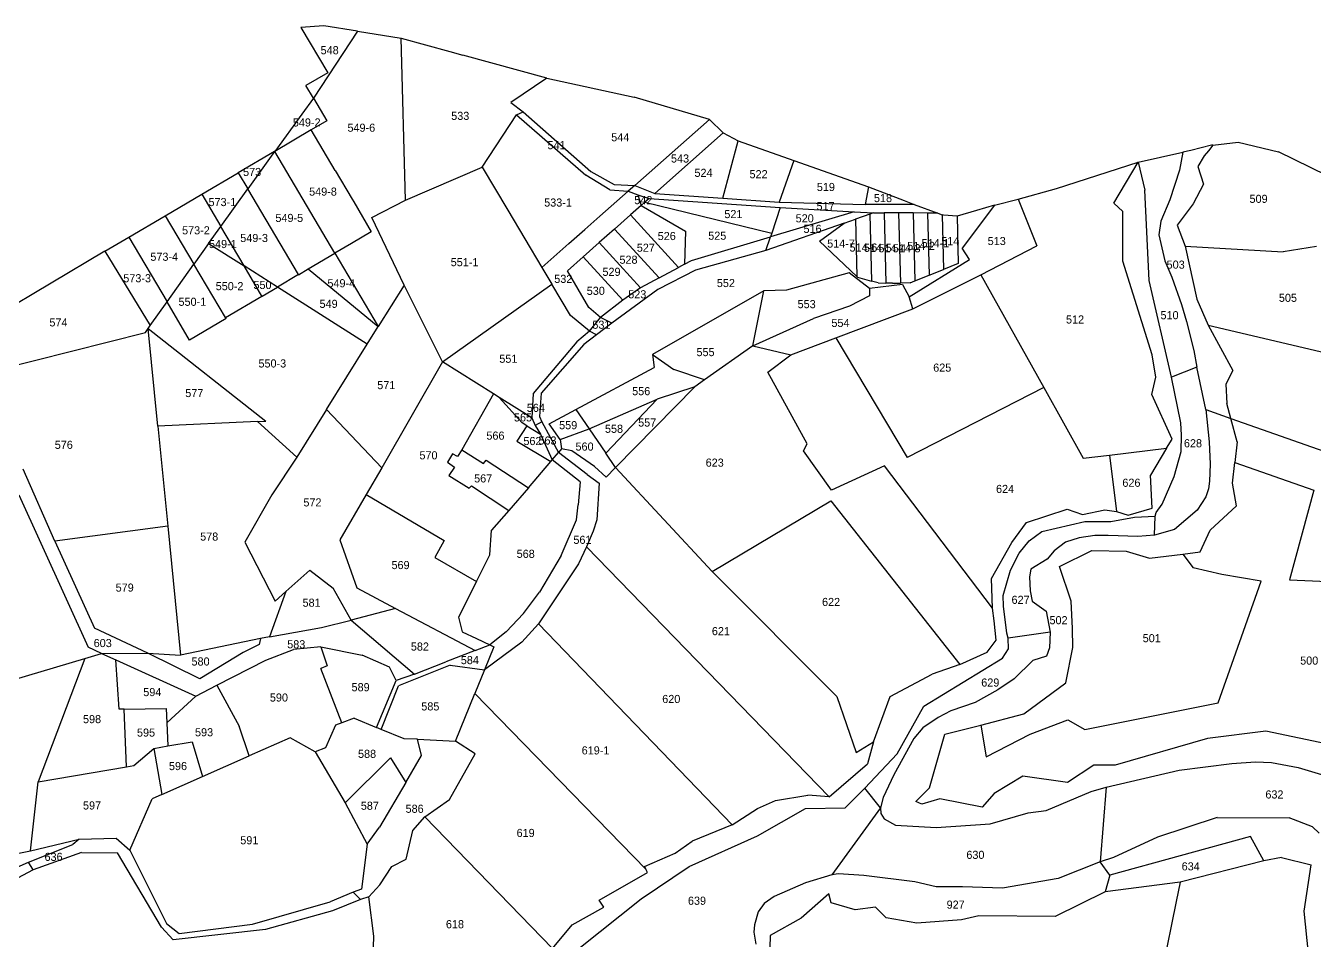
# Model space of a CAD drawing. Header units: metres. Extents: x 215864 to 218449, y 2702083 to 2704249.
# Drawn here: x 216190.5 to 216587.9, y 2703967.3 to 2704249.4 of the extents above; entities that cross this region are included whole.
import ezdxf
from ezdxf.enums import TextEntityAlignment as Align

# ---------------------------------------------------------------- set-up
doc = ezdxf.new("R2010")
doc.units = ezdxf.units.M

msp = doc.modelspace()

# ---------------------------------------------------------------- linework, layer by layer
at = {"layer": 'LIN'}
for p, q in [((216282.39, 2704249.35), (216275.32, 2704248.84)), ((216275.32, 2704248.84), (216283.63, 2704234.89)), ((216292.82, 2704247.72), (216279.19, 2704227.04)), ((216292.82, 2704247.72), (216282.39, 2704249.35)), ((216292.82, 2704247.72), (216306.31, 2704245.58)), ((216307.62, 2704195.6), (216306.31, 2704245.58)), ((216306.31, 2704245.58), (216321.29, 2704241.43)), ((216321.29, 2704241.43), (216325.27, 2704240.33)), ((216351.16, 2704233.18), (216325.27, 2704240.33)), ((216283.63, 2704234.89), (216276.9, 2704230.94)), ((216279.19, 2704227.04), (216276.9, 2704230.94)), ((216351.16, 2704233.18), (216340.08, 2704225.74)), ((216351.16, 2704233.18), (216378.19, 2704227.29)), ((216279.19, 2704227.04), (216275.6, 2704222.1)), ((216279.19, 2704227.04), (216283.3, 2704220.05)), ((216401.35, 2704220.49), (216378.19, 2704227.29)), ((216340.08, 2704225.74), (216343.9, 2704222.83)), ((216341.86, 2704221.91), (216343.9, 2704222.83)), ((216343.9, 2704222.83), (216364.82, 2704204.44)), ((216275.6, 2704222.1), (216267.24, 2704210.61)), ((216283.3, 2704220.05), (216278.49, 2704217.22)), ((216331.28, 2704205.79), (216341.86, 2704221.91)), ((216341.86, 2704221.91), (216363.26, 2704203.27)), ((216378.3, 2704200.12), (216401.35, 2704220.49)), ((216401.35, 2704220.49), (216405.64, 2704216.31)), ((216278.49, 2704217.22), (216267.24, 2704210.61)), ((216285.89, 2704204.71), (216278.49, 2704217.22)), ((216384.52, 2704197.63), (216405.64, 2704216.31)), ((216405.64, 2704216.31), (216410.26, 2704213.86)), ((216267.23, 2704210.6), (216255.99, 2704203.99)), ((216267.23, 2704210.6), (216258.93, 2704199.03)), ((216267.23, 2704210.6), (216267.24, 2704210.61)), ((216285.8, 2704179.24), (216267.24, 2704210.61)), ((216267.24, 2704210.61), (216267.24, 2704210.61)), ((216405.5, 2704196.16), (216410.26, 2704213.86)), ((216410.26, 2704213.86), (216427.36, 2704207.82)), ((216533.58, 2704207.32), (216547.4, 2704210.32)), ((216547.4, 2704210.32), (216546.41, 2704204.81)), ((216549.92, 2704210.88), (216547.4, 2704210.32)), ((216556.2, 2704212.48), (216549.92, 2704210.88)), ((216555.36, 2704210.77), (216554, 2704209.2)), ((216556.71, 2704212.54), (216555.36, 2704210.77)), ((216556.71, 2704212.54), (216556.2, 2704212.48)), ((216556.71, 2704212.54), (216564.5, 2704213.42)), ((216564.5, 2704213.42), (216576.95, 2704210.51)), ((216591.85, 2704203.15), (216576.95, 2704210.51)), ((216427.36, 2704207.82), (216422.87, 2704194.94)), ((216427.36, 2704207.82), (216450.39, 2704199.69)), ((216508.39, 2704199.18), (216533.58, 2704207.32)), ((216526.1, 2704194.65), (216533.58, 2704207.32)), ((216533.58, 2704207.32), (216535.65, 2704198.63)), ((216554, 2704209.2), (216552.06, 2704205.92)), ((216244.74, 2704197.38), (216255.99, 2704203.99)), ((216255.99, 2704203.99), (216258.93, 2704199.03)), ((216285.89, 2704204.71), (216291.13, 2704195.85)), ((216307.62, 2704195.6), (216331.28, 2704205.79)), ((216331.28, 2704205.79), (216339.21, 2704192.44)), ((216370.64, 2704198.79), (216363.26, 2704203.27)), ((216364.82, 2704204.44), (216371.92, 2704200.41)), ((216546.41, 2704204.81), (216543.4, 2704195.63)), ((216552.06, 2704205.92), (216553.82, 2704200.52)), ((216250.62, 2704187.44), (216258.93, 2704199.03)), ((216274.56, 2704172.6), (216258.93, 2704199.03)), ((216370.64, 2704198.79), (216376.27, 2704198.33)), ((216371.92, 2704200.41), (216378.3, 2704200.12)), ((216378.3, 2704200.12), (216376.27, 2704198.33)), ((216378.3, 2704200.12), (216384.52, 2704197.63)), ((216450.39, 2704199.69), (216449.36, 2704194.25)), ((216450.39, 2704199.69), (216461.48, 2704195.45)), ((216496.6, 2704195.9), (216508.39, 2704199.18)), ((216537.04, 2704170.84), (216535.65, 2704198.63)), ((216553.82, 2704200.52), (216550.59, 2704194.4)), ((216233.49, 2704190.76), (216244.74, 2704197.38)), ((216244.74, 2704197.38), (216250.62, 2704187.44)), ((216291.13, 2704195.85), (216291.61, 2704195.04)), ((216291.61, 2704195.04), (216297.05, 2704185.85)), ((216297.17, 2704190.25), (216307.62, 2704195.6)), ((216376.27, 2704198.33), (216367.56, 2704190.62)), ((216376.27, 2704198.33), (216379.25, 2704197.23)), ((216379.25, 2704197.23), (216382.77, 2704196.09)), ((216379.25, 2704197.23), (216380.31, 2704193.91)), ((216381.43, 2704194.9), (216380.31, 2704193.91)), ((216382.77, 2704196.09), (216381.43, 2704194.9)), ((216381.43, 2704194.9), (216420.58, 2704185.37)), ((216382.77, 2704196.09), (216423.22, 2704193.29)), ((216384.52, 2704197.63), (216405.5, 2704196.16)), ((216405.5, 2704196.16), (216422.87, 2704194.94)), ((216422.87, 2704194.94), (216449.36, 2704194.25)), ((216461.48, 2704195.45), (216464.55, 2704194.28)), ((216489.27, 2704194.06), (216496.6, 2704195.9)), ((216496.6, 2704195.9), (216502.41, 2704181.46)), ((216528.88, 2704192.03), (216526.1, 2704194.65)), ((216543.4, 2704195.63), (216540.66, 2704189.13)), ((216222.24, 2704184.15), (216233.49, 2704190.76)), ((216233.49, 2704190.76), (216242.32, 2704175.84)), ((216339.21, 2704192.44), (216349.67, 2704174.81)), ((216362.92, 2704186.52), (216367.56, 2704190.62)), ((216377.05, 2704191.02), (216372.1, 2704186.64)), ((216380.31, 2704193.91), (216377.05, 2704191.02)), ((216377.05, 2704191.02), (216391.85, 2704174.82)), ((216380.31, 2704193.91), (216393.96, 2704186.02)), ((216445.97, 2704191.95), (216420.21, 2704184.26)), ((216423.22, 2704193.29), (216420.58, 2704185.37)), ((216423.22, 2704193.29), (216445.97, 2704191.95)), ((216445.97, 2704191.95), (216452, 2704191.7)), ((216450.83, 2704191.28), (216446.41, 2704189.73)), ((216464.55, 2704194.28), (216449.36, 2704194.25)), ((216452, 2704191.7), (216450.83, 2704191.28)), ((216450.83, 2704191.28), (216451.35, 2704170.63)), ((216452, 2704191.7), (216452.7, 2704191.68)), ((216452.7, 2704191.68), (216455.27, 2704191.66)), ((216459.72, 2704191.64), (216455.27, 2704191.66)), ((216455.27, 2704191.66), (216455.81, 2704169.99)), ((216464.17, 2704191.61), (216459.72, 2704191.64)), ((216459.72, 2704191.64), (216460.27, 2704170.01)), ((216468.62, 2704191.58), (216464.17, 2704191.61)), ((216464.17, 2704191.61), (216464.7, 2704170.64)), ((216464.55, 2704194.28), (216471.82, 2704191.57)), ((216471.82, 2704191.57), (216468.62, 2704191.58)), ((216468.62, 2704191.58), (216469.11, 2704172.42)), ((216471.82, 2704191.57), (216473.14, 2704191.07)), ((216473.52, 2704190.92), (216473.14, 2704191.07)), ((216473.14, 2704191.07), (216473.56, 2704174.21)), ((216477.78, 2704190.6), (216473.52, 2704190.92)), ((216483.74, 2704192.4), (216477.78, 2704190.6)), ((216477.78, 2704190.6), (216478.14, 2704176.06)), ((216489.27, 2704194.06), (216479.3, 2704180.8)), ((216489.27, 2704194.06), (216483.74, 2704192.4)), ((216528.9, 2704176.77), (216528.88, 2704192.03)), ((216550.59, 2704194.4), (216545.69, 2704187.83)), ((216246.87, 2704182.21), (216250.62, 2704187.44)), ((216257.82, 2704175.27), (216250.62, 2704187.44)), ((216307.15, 2704169.38), (216297.17, 2704190.25)), ((216357.98, 2704182.15), (216362.92, 2704186.52)), ((216372.1, 2704186.64), (216367.39, 2704182.48)), ((216372.1, 2704186.64), (216385.82, 2704171.56)), ((216442.91, 2704188.5), (216418.8, 2704180.04)), ((216435.3, 2704182.95), (216442.91, 2704188.5)), ((216442.91, 2704188.5), (216446.41, 2704189.73)), ((216446.41, 2704189.73), (216446.86, 2704172.05)), ((216540.66, 2704189.13), (216540, 2704184.87)), ((216545.69, 2704187.83), (216548.15, 2704181.35)), ((216214.83, 2704179.79), (216222.24, 2704184.15)), ((216222.24, 2704184.15), (216234.03, 2704164.22)), ((216297.05, 2704185.85), (216290.89, 2704182.21)), ((216393.96, 2704186.02), (216393.71, 2704175.83)), ((216395.85, 2704176.98), (216420.21, 2704184.26)), ((216418.8, 2704180.04), (216420.21, 2704184.26)), ((216420.58, 2704185.37), (216420.21, 2704184.26)), ((216435.3, 2704182.95), (216446.86, 2704172.05)), ((216540, 2704184.87), (216541.9, 2704176.83)), ((216214.83, 2704179.79), (216142.34, 2704136.74)), ((216214.83, 2704179.79), (216228.8, 2704156.88)), ((216246.87, 2704182.21), (216242.32, 2704175.84)), ((216246.87, 2704182.21), (216257.82, 2704175.27)), ((216277.6, 2704174.34), (216285.82, 2704179.21)), ((216285.8, 2704179.24), (216285.82, 2704179.21)), ((216290.89, 2704182.21), (216285.82, 2704179.21)), ((216285.82, 2704179.21), (216299.19, 2704156.61)), ((216349.67, 2704174.81), (216357.98, 2704182.15)), ((216367.39, 2704182.48), (216362.45, 2704178.1)), ((216367.39, 2704182.48), (216380.13, 2704168.49)), ((216418.8, 2704180.04), (216397.07, 2704173.99)), ((216481.64, 2704177.22), (216479.3, 2704180.8)), ((216485.1, 2704172.56), (216502.41, 2704181.46)), ((216548.15, 2704181.35), (216578.37, 2704179.6)), ((216548.15, 2704181.35), (216551.68, 2704165.04)), ((216588.61, 2704181.29), (216578.37, 2704179.6)), ((216234.03, 2704164.22), (216242.32, 2704175.84)), ((216252.08, 2704159.34), (216242.32, 2704175.84)), ((216263.32, 2704165.98), (216257.82, 2704175.27)), ((216268.08, 2704168.76), (216257.82, 2704175.27)), ((216349.67, 2704174.81), (216352.73, 2704169.66)), ((216362.45, 2704178.1), (216357.56, 2704173.78)), ((216362.45, 2704178.1), (216374.64, 2704164.74)), ((216385.82, 2704171.56), (216391.85, 2704174.82)), ((216393.71, 2704175.83), (216391.85, 2704174.82)), ((216393.71, 2704175.83), (216395.85, 2704176.98)), ((216462.94, 2704165.76), (216481.64, 2704177.22)), ((216478.14, 2704176.06), (216473.56, 2704174.21)), ((216537.94, 2704147.85), (216528.9, 2704176.77)), ((216541.9, 2704176.83), (216544.06, 2704171.81)), ((216274.56, 2704172.6), (216268.08, 2704168.76)), ((216274.59, 2704172.56), (216274.56, 2704172.6)), ((216274.59, 2704172.56), (216277.6, 2704174.34)), ((216277.6, 2704174.34), (216299.17, 2704156.57)), ((216364.15, 2704162.44), (216357.56, 2704173.78)), ((216385.82, 2704171.56), (216380.13, 2704168.49)), ((216397.07, 2704173.99), (216385.43, 2704167.98)), ((216444.42, 2704173.13), (216425.18, 2704167.82)), ((216450.71, 2704168.33), (216444.42, 2704173.13)), ((216447.07, 2704171.86), (216446.86, 2704172.05)), ((216447.07, 2704171.86), (216451.35, 2704170.63)), ((216453.41, 2704170.04), (216451.35, 2704170.63)), ((216463.3, 2704170.08), (216464.7, 2704170.64)), ((216464.13, 2704162.02), (216485.1, 2704172.56)), ((216464.7, 2704170.64), (216469.11, 2704172.42)), ((216469.11, 2704172.42), (216473.56, 2704174.21)), ((216485.1, 2704172.56), (216504.52, 2704137.81)), ((216543.91, 2704140.96), (216537.04, 2704170.84)), ((216544.06, 2704171.81), (216546.98, 2704163.37)), ((216263.33, 2704165.95), (216268.08, 2704168.76)), ((216295.81, 2704151.19), (216268.08, 2704168.76)), ((216307.15, 2704169.38), (216299.19, 2704156.61)), ((216319, 2704145.67), (216307.15, 2704169.38)), ((216319, 2704145.67), (216352.73, 2704169.66)), ((216358.45, 2704160.03), (216352.73, 2704169.66)), ((216385.43, 2704167.98), (216371.25, 2704157.65)), ((216380.13, 2704168.49), (216374.64, 2704164.74)), ((216418.14, 2704167.64), (216383.79, 2704147.96)), ((216414.76, 2704150.66), (216418.14, 2704167.64)), ((216425.18, 2704167.82), (216418.14, 2704167.64)), ((216460.9, 2704169.55), (216450.71, 2704168.33)), ((216450.71, 2704168.33), (216450.78, 2704166.07)), ((216453.41, 2704170.04), (216455.81, 2704169.99)), ((216457.81, 2704169.96), (216455.81, 2704169.99)), ((216457.81, 2704169.96), (216460.27, 2704170.01)), ((216463.3, 2704170.08), (216460.27, 2704170.01)), ((216460.9, 2704169.55), (216462.94, 2704165.76)), ((216228.8, 2704156.88), (216234.03, 2704164.22)), ((216241.01, 2704152.43), (216234.03, 2704164.22)), ((216252.08, 2704159.34), (216263.32, 2704165.98)), ((216263.33, 2704165.95), (216263.32, 2704165.98)), ((216374.64, 2704164.74), (216367.73, 2704159.35)), ((216444.57, 2704162.92), (216433.48, 2704159.02)), ((216450.78, 2704166.07), (216444.57, 2704162.92)), ((216464.13, 2704162.02), (216462.94, 2704165.76)), ((216546.98, 2704163.37), (216548.57, 2704158.15)), ((216551.68, 2704165.04), (216555.26, 2704157.01)), ((216252.24, 2704159.08), (216241.01, 2704152.43)), ((216252.24, 2704159.08), (216252.08, 2704159.34)), ((216364.31, 2704155.14), (216358.45, 2704160.03)), ((216367.73, 2704159.35), (216364.15, 2704162.44)), ((216364.31, 2704155.14), (216367.73, 2704159.35)), ((216371.25, 2704157.65), (216367.73, 2704159.35)), ((216414.76, 2704150.66), (216433.48, 2704159.02)), ((216440.32, 2704153.08), (216464.13, 2704162.02)), ((216171.24, 2704140.65), (216227.4, 2704154.79)), ((216227.4, 2704154.79), (216228.16, 2704155.98)), ((216228.16, 2704155.98), (216228.8, 2704156.88)), ((216231.17, 2704125.88), (216228.16, 2704155.98)), ((216228.16, 2704155.98), (216264.48, 2704127.38)), ((216295.81, 2704151.19), (216299.17, 2704156.57)), ((216299.19, 2704156.61), (216299.17, 2704156.57)), ((216364.31, 2704155.14), (216360.41, 2704151.92)), ((216366.53, 2704154.04), (216364.31, 2704155.14)), ((216371.25, 2704157.65), (216366.53, 2704154.04)), ((216548.57, 2704158.15), (216550.81, 2704149.18)), ((216555.26, 2704157.01), (216562.84, 2704143.05)), ((216555.26, 2704157.01), (216602.3, 2704145.92)), ((216283.23, 2704131.01), (216295.81, 2704151.19)), ((216360.41, 2704151.92), (216346.95, 2704135.93)), ((216362.64, 2704151.06), (216349.47, 2704136.05)), ((216366.53, 2704154.04), (216362.64, 2704151.06)), ((216426.51, 2704147.89), (216440.32, 2704153.08)), ((216440.32, 2704153.08), (216462.41, 2704116.16)), ((216383.79, 2704147.96), (216390.39, 2704143.38)), ((216383.79, 2704147.96), (216384.27, 2704143.92)), ((216414.76, 2704150.66), (216399.85, 2704140.17)), ((216414.76, 2704150.66), (216426.51, 2704147.89)), ((216419.33, 2704142.48), (216426.51, 2704147.89)), ((216539.11, 2704140.96), (216537.94, 2704147.85)), ((216550.81, 2704149.18), (216551.72, 2704144.03)), ((216319, 2704145.67), (216300.26, 2704112.96)), ((216334.72, 2704135.85), (216319, 2704145.67)), ((216360.15, 2704130.97), (216384.27, 2704143.92)), ((216399.85, 2704140.17), (216390.39, 2704143.38)), ((216551.72, 2704144.03), (216543.91, 2704140.96)), ((216554.53, 2704130.95), (216551.72, 2704144.03)), ((216562.84, 2704143.05), (216560.66, 2704138.85)), ((216399.85, 2704140.17), (216396.89, 2704138.03)), ((216431.54, 2704120.45), (216419.33, 2704142.48)), ((216537.88, 2704135.61), (216539.11, 2704140.96)), ((216546.74, 2704126.91), (216543.91, 2704140.96)), ((216560.66, 2704138.85), (216561.01, 2704132.84)), ((216334.72, 2704135.85), (216325, 2704118.61)), ((216336.49, 2704134.75), (216334.72, 2704135.85)), ((216346.95, 2704135.93), (216346.52, 2704128.48)), ((216349.47, 2704136.05), (216348.93, 2704128.85)), ((216396.89, 2704138.03), (216372.4, 2704113.12)), ((216396.89, 2704138.03), (216385.23, 2704134.21)), ((216504.52, 2704137.81), (216462.41, 2704116.16)), ((216504.52, 2704137.81), (216516.67, 2704115.98)), ((216544.13, 2704121.85), (216537.88, 2704135.61)), ((216283.23, 2704131.01), (216274.05, 2704116.28)), ((216300.26, 2704112.96), (216283.23, 2704131.01)), ((216346.52, 2704128.48), (216336.49, 2704134.75)), ((216336.49, 2704134.75), (216343.54, 2704126.85)), ((216351.9, 2704126.54), (216360.15, 2704130.97)), ((216360.15, 2704130.97), (216364.25, 2704124.99)), ((216364.25, 2704124.99), (216385.23, 2704134.21)), ((216385.23, 2704134.21), (216369.38, 2704117.51)), ((216554.53, 2704130.95), (216555.56, 2704121.04)), ((216554.53, 2704130.95), (216562.23, 2704128.24)), ((216562.23, 2704128.24), (216561.01, 2704132.84)), ((216261.89, 2704127.26), (216231.17, 2704125.88)), ((216261.89, 2704127.26), (216264.48, 2704127.38)), ((216274.05, 2704116.28), (216261.89, 2704127.26)), ((216344.98, 2704125.98), (216343.54, 2704126.85)), ((216346.52, 2704128.48), (216347.56, 2704126.04)), ((216349.7, 2704127.2), (216347.56, 2704126.04)), ((216348.93, 2704128.85), (216349.7, 2704127.2)), ((216349.7, 2704127.2), (216354.78, 2704117.74)), ((216547.04, 2704123.06), (216546.74, 2704126.91)), ((216564.13, 2704121.06), (216562.23, 2704128.24)), ((216562.23, 2704128.24), (216617.15, 2704108.89)), ((216231.17, 2704125.88), (216234.25, 2704095.05)), ((216344.98, 2704125.98), (216341.95, 2704121.21)), ((216344.98, 2704125.98), (216349.28, 2704123.38)), ((216347.56, 2704126.04), (216349.28, 2704123.38)), ((216349.28, 2704123.38), (216352.88, 2704115.49)), ((216355.3, 2704121.74), (216351.9, 2704126.54)), ((216355.3, 2704121.74), (216364.25, 2704124.99)), ((216364.25, 2704124.99), (216369.38, 2704117.51)), ((216546.87, 2704118.01), (216547.04, 2704123.06)), ((216341.95, 2704121.21), (216352.4, 2704114.92)), ((216355.3, 2704121.74), (216355.71, 2704118.86)), ((216430.43, 2704118.26), (216431.54, 2704120.45)), ((216524.78, 2704116.94), (216542.34, 2704119.04)), ((216542.34, 2704119.04), (216537.4, 2704110.78)), ((216542.34, 2704119.04), (216544.13, 2704121.85)), ((216555.56, 2704121.04), (216555.83, 2704114.1)), ((216564.13, 2704121.06), (216563.45, 2704114.68)), ((216274.05, 2704116.28), (216266.33, 2704104.65)), ((216322.14, 2704117.33), (216320.51, 2704114.71)), ((216323.67, 2704116.46), (216322.14, 2704117.33)), ((216325, 2704118.61), (216323.67, 2704116.46)), ((216325, 2704118.61), (216331.7, 2704114.35)), ((216331.7, 2704114.35), (216332.45, 2704115.36)), ((216332.45, 2704115.36), (216345.59, 2704106.82)), ((216345.59, 2704106.82), (216352.4, 2704114.92)), ((216352.4, 2704114.92), (216352.88, 2704115.49)), ((216352.88, 2704115.49), (216354.78, 2704117.74)), ((216361.53, 2704108.7), (216352.88, 2704115.49)), ((216355.71, 2704118.86), (216354.78, 2704117.74)), ((216363.62, 2704110.97), (216354.78, 2704117.74)), ((216358.88, 2704118.21), (216355.71, 2704118.86)), ((216365.86, 2704113.4), (216358.88, 2704118.21)), ((216372.4, 2704113.12), (216369.38, 2704117.51)), ((216439.02, 2704106.16), (216430.43, 2704118.26)), ((216516.67, 2704115.98), (216524.78, 2704116.94)), ((216524.78, 2704116.94), (216526.91, 2704099.53)), ((216544.71, 2704110.3), (216546.87, 2704118.01)), ((216199.42, 2704090.42), (216189.62, 2704112.57)), ((216300.26, 2704112.96), (216295.47, 2704104.83)), ((216320.51, 2704114.71), (216322.7, 2704113.17)), ((216322.7, 2704113.17), (216320.95, 2704110.68)), ((216363.62, 2704110.97), (216367.3, 2704108.23)), ((216365.86, 2704113.4), (216369.47, 2704110.14)), ((216372.4, 2704113.12), (216369.47, 2704110.14)), ((216372.4, 2704113.12), (216402.21, 2704081.05)), ((216455.35, 2704113.58), (216439.02, 2704106.16)), ((216488.69, 2704069.74), (216455.35, 2704113.58)), ((216555.83, 2704114.1), (216555.68, 2704108.91)), ((216562.77, 2704108.25), (216563.45, 2704114.68)), ((216563.45, 2704114.68), (216587.8, 2704106.11)), ((216320.95, 2704110.68), (216327.23, 2704106.72)), ((216327.23, 2704106.72), (216327.97, 2704107.46)), ((216327.97, 2704107.46), (216339.45, 2704099.85)), ((216361.53, 2704108.7), (216360.86, 2704101.57)), ((216367.3, 2704108.23), (216366.58, 2704096.94)), ((216537.94, 2704100.62), (216537.4, 2704110.78)), ((216541.03, 2704101.81), (216544.71, 2704110.3)), ((216555.68, 2704108.91), (216555.36, 2704106.58)), ((216564.01, 2704101.34), (216562.77, 2704108.25)), ((216188.33, 2704104.68), (216209.65, 2704057.66)), ((216266.33, 2704104.65), (216258.03, 2704090.09)), ((216295.47, 2704104.83), (216287.31, 2704090.76)), ((216295.47, 2704104.83), (216319.55, 2704090.6)), ((216345.59, 2704106.82), (216339.45, 2704099.85)), ((216554.46, 2704104.1), (216551.87, 2704099.95)), ((216555.36, 2704106.58), (216554.46, 2704104.1)), ((216587.8, 2704106.11), (216580.34, 2704078.42)), ((216339.45, 2704099.85), (216334.14, 2704093.81)), ((216360.32, 2704097), (216360.86, 2704101.57)), ((216402.21, 2704081.05), (216438.85, 2704102.83)), ((216438.85, 2704102.83), (216478.56, 2704052.3)), ((216499.16, 2704096.14), (216511.73, 2704100.25)), ((216511.73, 2704100.25), (216516.45, 2704098.62)), ((216516.45, 2704098.62), (216523.33, 2704100.08)), ((216523.33, 2704100.08), (216526.91, 2704099.53)), ((216526.91, 2704099.53), (216530.52, 2704098.43)), ((216530.52, 2704098.43), (216537.94, 2704100.62)), ((216538.85, 2704098.09), (216539.13, 2704099.26)), ((216539.13, 2704099.26), (216541.03, 2704101.81)), ((216551.87, 2704099.95), (216544.79, 2704094.04)), ((216555.79, 2704093.82), (216564.01, 2704101.34)), ((216234.25, 2704095.05), (216199.42, 2704090.42)), ((216234.25, 2704095.05), (216238.23, 2704055.22)), ((216355.61, 2704086.02), (216360.32, 2704097)), ((216366.58, 2704096.94), (216365.51, 2704093.45)), ((216494.62, 2704089.98), (216499.16, 2704096.14)), ((216503.95, 2704093.42), (216517.18, 2704096.46)), ((216517.18, 2704096.46), (216525.16, 2704096.43)), ((216525.16, 2704096.43), (216532.45, 2704097.78)), ((216532.45, 2704097.78), (216538.85, 2704098.09)), ((216538.7, 2704092.26), (216538.85, 2704098.09)), ((216333.57, 2704086.2), (216334.14, 2704093.81)), ((216365.51, 2704093.45), (216363.45, 2704088.6)), ((216499.96, 2704090.52), (216503.95, 2704093.42)), ((216515.4, 2704091.38), (216511.17, 2704090.11)), ((216520.26, 2704092.09), (216515.4, 2704091.38)), ((216524.32, 2704092.18), (216520.26, 2704092.09)), ((216533.53, 2704091.82), (216524.32, 2704092.18)), ((216538.7, 2704092.26), (216533.53, 2704091.82)), ((216544.79, 2704094.04), (216538.7, 2704092.26)), ((216552.7, 2704087.06), (216555.79, 2704093.82)), ((216199.42, 2704090.42), (216211.69, 2704063.56)), ((216258.03, 2704090.09), (216267.37, 2704071.93)), ((216287.31, 2704090.76), (216292.61, 2704076.02)), ((216319.55, 2704090.6), (216316.68, 2704085.38)), ((216363.45, 2704088.6), (216361, 2704083.37)), ((216363.45, 2704088.6), (216438.34, 2704011.49)), ((216488.33, 2704078.84), (216494.62, 2704089.98)), ((216496.94, 2704086.66), (216499.96, 2704090.52)), ((216507.73, 2704087.39), (216505.51, 2704084.84)), ((216511.17, 2704090.11), (216507.73, 2704087.39)), ((216509.39, 2704082.54), (216519.38, 2704087.56)), ((216519.38, 2704087.56), (216529.88, 2704087.3)), ((216529.88, 2704087.3), (216537.1, 2704085.14)), ((216316.68, 2704085.38), (216329.47, 2704077.97)), ((216329.47, 2704077.97), (216333.57, 2704086.2)), ((216355.61, 2704086.02), (216348.89, 2704074.67)), ((216361, 2704083.37), (216354.35, 2704073.58)), ((216494.22, 2704081.41), (216496.94, 2704086.66)), ((216505.51, 2704084.84), (216500.53, 2704081.76)), ((216537.1, 2704085.14), (216547.37, 2704086.39)), ((216547.37, 2704086.39), (216552.7, 2704087.06)), ((216547.37, 2704086.39), (216550.57, 2704082.12)), ((216278.08, 2704081.45), (216270.63, 2704074.82)), ((216278.08, 2704081.45), (216285.26, 2704075.9)), ((216402.21, 2704081.05), (216440.67, 2704042.43)), ((216492.01, 2704073.6), (216494.22, 2704081.41)), ((216500.53, 2704081.76), (216500.07, 2704079.41)), ((216500.07, 2704079.41), (216500.26, 2704075.08)), ((216513, 2704071.9), (216509.39, 2704082.54)), ((216559.4, 2704080.07), (216550.57, 2704082.12)), ((216571.52, 2704078.07), (216559.4, 2704080.07)), ((216290.79, 2704066.05), (216285.26, 2704075.9)), ((216292.61, 2704076.02), (216304.5, 2704069.6)), ((216329.47, 2704077.97), (216323.98, 2704066.96)), ((216488.69, 2704069.74), (216488.33, 2704078.84)), ((216558.35, 2704040.56), (216571.52, 2704078.07)), ((216580.34, 2704078.42), (216605.57, 2704077.41)), ((216270.63, 2704074.82), (216265.68, 2704060.9)), ((216270.63, 2704074.82), (216267.37, 2704071.93)), ((216343.96, 2704068.13), (216348.89, 2704074.67)), ((216354.35, 2704073.58), (216348.6, 2704064.89)), ((216492.04, 2704070.38), (216492.01, 2704073.6)), ((216500.26, 2704075.08), (216500.96, 2704071.87)), ((216500.96, 2704071.87), (216505.22, 2704068.78)), ((216513.32, 2704063.5), (216513, 2704071.9)), ((216304.5, 2704069.6), (216290.79, 2704066.05)), ((216304.5, 2704069.6), (216329.07, 2704056.68)), ((216338.62, 2704062.45), (216343.96, 2704068.13)), ((216489.17, 2704065.87), (216488.69, 2704069.74)), ((216493.13, 2704062.02), (216492.04, 2704070.38)), ((216505.22, 2704068.78), (216506.47, 2704062.37)), ((216228.1, 2704055.8), (216211.69, 2704063.56)), ((216265.68, 2704060.9), (216281.69, 2704063.78)), ((216281.69, 2704063.78), (216290.79, 2704066.05)), ((216290.79, 2704066.05), (216310.41, 2704049.38)), ((216323.98, 2704066.96), (216325.13, 2704062.45)), ((216348.6, 2704064.89), (216343.44, 2704059.24)), ((216348.6, 2704064.89), (216408.41, 2704002.93)), ((216489.86, 2704059.88), (216489.17, 2704065.87)), ((216513.46, 2704057.64), (216513.32, 2704063.5)), ((216262.83, 2704060.34), (216238.23, 2704055.22)), ((216262.83, 2704060.34), (216262.44, 2704058.47)), ((216265.68, 2704060.9), (216262.83, 2704060.34)), ((216325.13, 2704062.45), (216329.51, 2704060.35)), ((216329.51, 2704060.35), (216333.58, 2704058.4)), ((216338.62, 2704062.45), (216333.58, 2704058.4)), ((216487.02, 2704056.2), (216489.86, 2704059.88)), ((216493.51, 2704060.46), (216493.13, 2704062.02)), ((216506.47, 2704062.37), (216493.51, 2704060.46)), ((216493.6, 2704057.2), (216493.51, 2704060.46)), ((216506.47, 2704062.37), (216506.22, 2704057.47)), ((216208.67, 2704054.21), (216213.86, 2704055.75)), ((216213.86, 2704055.75), (216209.65, 2704057.66)), ((216213.86, 2704055.75), (216228.1, 2704055.8)), ((216213.86, 2704055.75), (216218.24, 2704053.77)), ((216244.14, 2704047.98), (216228.1, 2704055.8)), ((216228.1, 2704055.8), (216238.23, 2704055.22)), ((216257.49, 2704056.07), (216244.14, 2704047.98)), ((216262.44, 2704058.47), (216257.49, 2704056.07)), ((216264.46, 2704053.72), (216273.06, 2704057.02)), ((216281.5, 2704057.78), (216273.06, 2704057.02)), ((216281.5, 2704057.78), (216283.45, 2704051.95)), ((216281.5, 2704057.78), (216294.28, 2704055.27)), ((216329.07, 2704056.68), (216319.99, 2704053.21)), ((216329.07, 2704056.68), (216333.58, 2704058.4)), ((216343.44, 2704059.24), (216331.96, 2704050.69)), ((216343.44, 2704059.24), (216331.96, 2704050.69)), ((216334.84, 2704057.79), (216331.96, 2704050.69)), ((216333.58, 2704058.4), (216334.84, 2704057.79)), ((216478.56, 2704052.3), (216487.02, 2704056.2)), ((216491.79, 2704054.26), (216493.6, 2704057.2)), ((216506.22, 2704057.47), (216505.35, 2704054.94)), ((216511.26, 2704046.65), (216513.46, 2704057.64)), ((216173.01, 2704043.6), (216208.67, 2704054.21)), ((216208.67, 2704054.21), (216194.3, 2704016.21)), ((216219.29, 2704038.58), (216218.24, 2704053.77)), ((216218.24, 2704053.77), (216242.88, 2704042.59)), ((216249.43, 2704045.97), (216264.46, 2704053.72)), ((216283.45, 2704051.95), (216281.52, 2704051.13)), ((216302.68, 2704051.49), (216294.28, 2704055.27)), ((216304.73, 2704047.39), (216302.68, 2704051.49)), ((216321.39, 2704052.15), (216305.45, 2704045.78)), ((216310.41, 2704049.38), (216319.99, 2704053.21)), ((216321.39, 2704052.15), (216331.96, 2704050.69)), ((216467.54, 2704039.49), (216491.79, 2704054.26)), ((216478.56, 2704052.3), (216470.08, 2704049.38)), ((216501.11, 2704053.62), (216495.38, 2704047.91)), ((216505.35, 2704054.94), (216501.11, 2704053.62)), ((216287.98, 2704034.36), (216281.52, 2704051.13)), ((216298.69, 2704032.92), (216304.73, 2704047.39)), ((216310.41, 2704049.38), (216304.73, 2704047.39)), ((216331.96, 2704050.69), (216329.02, 2704043.44)), ((216331.96, 2704050.69), (216329.02, 2704043.44)), ((216457.12, 2704042.5), (216470.08, 2704049.38)), ((216495.38, 2704047.91), (216490.31, 2704044.49)), ((216242.88, 2704042.59), (216249.43, 2704045.97)), ((216249.43, 2704045.97), (216256.33, 2704033.37)), ((216300.08, 2704032.35), (216305.45, 2704045.78)), ((216323.07, 2704028.73), (216329.02, 2704043.44)), ((216329.02, 2704043.44), (216381.73, 2703989.22)), ((216490.31, 2704044.49), (216483.39, 2704040.67)), ((216498.39, 2704037.1), (216511.26, 2704046.65)), ((216233.95, 2704034.4), (216242.88, 2704042.59)), ((216440.67, 2704042.43), (216446.63, 2704025.18)), ((216451.96, 2704028.49), (216457.12, 2704042.5)), ((216459.24, 2704024.79), (216467.54, 2704039.49)), ((216483.39, 2704040.67), (216475.87, 2704038.02)), ((216517.14, 2704032.26), (216558.35, 2704040.56)), ((216220.78, 2704038.6), (216219.29, 2704038.58)), ((216220.78, 2704038.6), (216233.75, 2704038.79)), ((216221.49, 2704020.78), (216220.78, 2704038.6)), ((216233.75, 2704038.79), (216233.95, 2704034.4)), ((216291.73, 2704035.76), (216287.98, 2704034.36)), ((216291.73, 2704035.76), (216298.69, 2704032.92)), ((216471.88, 2704036.03), (216467.18, 2704032.85)), ((216475.87, 2704038.02), (216471.88, 2704036.03)), ((216485.06, 2704033.63), (216498.39, 2704037.1)), ((216233.95, 2704034.4), (216234.32, 2704027.24)), ((216259.36, 2704024.18), (216256.33, 2704033.37)), ((216286.03, 2704033.63), (216282.91, 2704026.62)), ((216287.98, 2704034.36), (216286.03, 2704033.63)), ((216300.08, 2704032.35), (216298.69, 2704032.92)), ((216307.21, 2704029.44), (216300.08, 2704032.35)), ((216467.18, 2704032.85), (216464.42, 2704029.55)), ((216473.94, 2704030.82), (216485.06, 2704033.63)), ((216485.06, 2704033.63), (216486.7, 2704023.86)), ((216500.3, 2704030.89), (216511.89, 2704035.28)), ((216511.89, 2704035.28), (216517.14, 2704032.26)), ((216573.01, 2704031.78), (216554.97, 2704029.48)), ((216593.61, 2704027.5), (216573.01, 2704031.78)), ((216234.32, 2704027.24), (216241.83, 2704028.49)), ((216241.83, 2704028.49), (216245.01, 2704017.84)), ((216272.01, 2704029.77), (216259.36, 2704024.18)), ((216279.74, 2704025.43), (216272.01, 2704029.77)), ((216311.35, 2704029.27), (216307.21, 2704029.44)), ((216312.52, 2704024.3), (216311.35, 2704029.27)), ((216311.35, 2704029.27), (216323.07, 2704028.73)), ((216329.08, 2704024.79), (216323.07, 2704028.73)), ((216446.63, 2704025.18), (216451.96, 2704028.49)), ((216451.96, 2704028.49), (216450.11, 2704021.69)), ((216464.42, 2704029.55), (216458.28, 2704018.37)), ((216469.3, 2704014.3), (216473.94, 2704030.82)), ((216486.7, 2704023.86), (216500.3, 2704030.89)), ((216554.97, 2704029.48), (216526.51, 2704021.35)), ((216223.79, 2704021.17), (216229.93, 2704026.41)), ((216229.93, 2704026.41), (216234.32, 2704027.24)), ((216229.93, 2704026.41), (216232.42, 2704012.28)), ((216245.01, 2704017.84), (216259.36, 2704024.18)), ((216282.91, 2704026.62), (216279.74, 2704025.43)), ((216279.74, 2704025.43), (216288.96, 2704009.7)), ((216288.96, 2704009.7), (216302.96, 2704023.53)), ((216302.96, 2704023.53), (216307.65, 2704015.97)), ((216307.65, 2704015.97), (216312.52, 2704024.3)), ((216321.2, 2704010.67), (216329.08, 2704024.79)), ((216449.26, 2704014.21), (216459.24, 2704024.79)), ((216194.3, 2704016.21), (216221.49, 2704020.78)), ((216221.49, 2704020.78), (216223.79, 2704021.17)), ((216438.34, 2704011.49), (216450.11, 2704021.69)), ((216519.98, 2704021.29), (216511.82, 2704015.99)), ((216526.51, 2704021.35), (216519.98, 2704021.29)), ((216523.75, 2704014.47), (216546.26, 2704019.76)), ((216546.26, 2704019.76), (216562.5, 2704021.82)), ((216562.5, 2704021.82), (216569.84, 2704022.29)), ((216569.84, 2704022.29), (216574.71, 2704022.11)), ((216574.71, 2704022.11), (216582.94, 2704020.63)), ((216582.94, 2704020.63), (216591.25, 2704018.12)), ((216191.92, 2703994.84), (216194.3, 2704016.21)), ((216232.42, 2704012.28), (216245.01, 2704017.84)), ((216307.65, 2704015.97), (216299.6, 2704002.18)), ((216458.28, 2704018.37), (216455, 2704011.28)), ((216498.02, 2704017.94), (216489.25, 2704012.59)), ((216511.82, 2704015.99), (216498.02, 2704017.94)), ((216232.42, 2704012.28), (216229.41, 2704010.96)), ((216421.76, 2704010.4), (216431.74, 2704012.03)), ((216438.34, 2704011.49), (216431.74, 2704012.03)), ((216443.28, 2704008.12), (216449.26, 2704014.21)), ((216454.1, 2704008.18), (216449.26, 2704014.21)), ((216465.05, 2704010.09), (216469.3, 2704014.3)), ((216489.25, 2704012.59), (216485.49, 2704008.31)), ((216505.23, 2704007.37), (216519.08, 2704013.16)), ((216519.08, 2704013.16), (216523.75, 2704014.47)), ((216523.75, 2704014.47), (216521.89, 2703991.46)), ((216222.53, 2703995.08), (216229.41, 2704010.96)), ((216288.96, 2704009.7), (216295.74, 2703996.98)), ((216313.55, 2704005.35), (216321.2, 2704010.67)), ((216408.41, 2704002.93), (216416.17, 2704007.92)), ((216416.17, 2704007.92), (216421.76, 2704010.4)), ((216416.19, 2703999.5), (216431.02, 2704007.97)), ((216431.02, 2704007.97), (216443.28, 2704008.12)), ((216454.1, 2704008.18), (216439.07, 2703987.51)), ((216455, 2704011.28), (216454.1, 2704008.18)), ((216454.1, 2704008.18), (216454.27, 2704006.42)), ((216466.89, 2704009.23), (216465.05, 2704010.09)), ((216472.48, 2704010.9), (216466.89, 2704009.23)), ((216485.49, 2704008.31), (216472.48, 2704010.9)), ((216309.9, 2704001.12), (216313.55, 2704005.35)), ((216313.55, 2704005.35), (216352.98, 2703964.78)), ((216454.27, 2704006.42), (216455.3, 2704004.74)), ((216455.3, 2704004.74), (216458.8, 2704002.83)), ((216487.95, 2704003.21), (216499.64, 2704006.56)), ((216499.64, 2704006.56), (216505.23, 2704007.37)), ((216558.04, 2704005.16), (216539.59, 2703999.12)), ((216558.04, 2704005.16), (216580.2, 2704005.02)), ((216587.42, 2704002.32), (216580.2, 2704005.02)), ((216295.74, 2703996.98), (216299.6, 2704002.18)), ((216307.85, 2703992.27), (216309.9, 2704001.12)), ((216408.41, 2704002.93), (216396, 2703997.85)), ((216458.8, 2704002.83), (216471.35, 2704002.11)), ((216471.35, 2704002.11), (216487.95, 2704003.21)), ((216589.43, 2704000.36), (216587.42, 2704002.32)), ((216191.29, 2703991.37), (216204.95, 2703996.81)), ((216191.92, 2703994.84), (216206.93, 2703998.43)), ((216206.93, 2703998.43), (216204.95, 2703996.81)), ((216206.93, 2703998.43), (216218.34, 2703998.8)), ((216218.34, 2703998.8), (216222.53, 2703995.08)), ((216295.74, 2703996.98), (216294.06, 2703983.02)), ((216390.76, 2703994.12), (216396, 2703997.85)), ((216395.14, 2703990.08), (216416.19, 2703999.5)), ((216568.25, 2703999.3), (216524.89, 2703987.4)), ((216539.59, 2703999.12), (216526, 2703992.85)), ((216572.39, 2703991.83), (216568.25, 2703999.3)), ((216173.89, 2703991.23), (216191.92, 2703994.84)), ((216207.65, 2703994.4), (216192.77, 2703989.02)), ((216207.65, 2703994.4), (216218.8, 2703994.26)), ((216232.28, 2703971.37), (216218.8, 2703994.26)), ((216222.53, 2703995.08), (216233.91, 2703972.42)), ((216303.36, 2703990.02), (216307.85, 2703992.27)), ((216381.29, 2703990.04), (216390.76, 2703994.12)), ((216526, 2703992.85), (216521.89, 2703991.46)), ((216572.39, 2703991.83), (216546.59, 2703985.17)), ((216577.89, 2703992.78), (216572.39, 2703991.83)), ((216577.89, 2703992.78), (216587.02, 2703990.53)), ((216174.3, 2703983.9), (216191.29, 2703991.37)), ((216192.77, 2703989.02), (216178.22, 2703981.34)), ((216192.77, 2703989.02), (216191.29, 2703991.37)), ((216299.65, 2703984.37), (216303.36, 2703990.02)), ((216367.3, 2703979.69), (216382.26, 2703988.23)), ((216380.31, 2703980.1), (216395.14, 2703990.08)), ((216382.26, 2703988.23), (216381.29, 2703990.04)), ((216381.29, 2703990.04), (216381.73, 2703989.22)), ((216382.26, 2703988.23), (216381.73, 2703989.22)), ((216441.21, 2703987.76), (216439.07, 2703987.51)), ((216448.98, 2703987.3), (216441.21, 2703987.76)), ((216521.89, 2703991.46), (216508.96, 2703986.36)), ((216524.89, 2703987.4), (216521.89, 2703991.46)), ((216584.79, 2703976.24), (216587.02, 2703990.53)), ((216296.28, 2703980.67), (216299.65, 2703984.37)), ((216430.96, 2703984.99), (216421.33, 2703980.79)), ((216439.07, 2703987.51), (216430.96, 2703984.99)), ((216464.7, 2703985.3), (216448.98, 2703987.3)), ((216471.29, 2703983.8), (216464.7, 2703985.3)), ((216479.41, 2703983.76), (216471.29, 2703983.8)), ((216491.76, 2703983.38), (216479.41, 2703983.76)), ((216508.96, 2703986.36), (216491.76, 2703983.38)), ((216524.89, 2703987.4), (216523.42, 2703982.25)), ((216546.59, 2703985.17), (216523.42, 2703982.25)), ((216546.59, 2703985.17), (216545.38, 2703979.27)), ((216291.45, 2703982.09), (216284.31, 2703979.18)), ((216293.72, 2703979.83), (216285.09, 2703976.37)), ((216294.06, 2703983.02), (216291.45, 2703982.09)), ((216293.72, 2703979.83), (216291.45, 2703982.09)), ((216296.28, 2703980.67), (216293.72, 2703979.83)), ((216297.78, 2703968.54), (216296.28, 2703980.67)), ((216361.1, 2703964.71), (216380.31, 2703980.1)), ((216421.33, 2703980.79), (216418.23, 2703978.6)), ((216438.22, 2703981.65), (216429.71, 2703974.14)), ((216438.88, 2703978.87), (216438.22, 2703981.65)), ((216523.42, 2703982.25), (216508.07, 2703974.64)), ((216260.39, 2703972.22), (216284.31, 2703979.18)), ((216285.09, 2703976.37), (216264.43, 2703970.63)), ((216359, 2703972.06), (216368.81, 2703977.49)), ((216368.81, 2703977.49), (216367.3, 2703979.69)), ((216416.36, 2703976.09), (216415.27, 2703972.04)), ((216418.23, 2703978.6), (216416.36, 2703976.09)), ((216446.36, 2703976.73), (216438.88, 2703978.87)), ((216452.55, 2703977.48), (216446.36, 2703976.73)), ((216455.86, 2703974.25), (216452.55, 2703977.48)), ((216545.38, 2703979.27), (216538.23, 2703944.52)), ((216586.22, 2703963.21), (216584.79, 2703976.24)), ((216233.91, 2703972.42), (216237.73, 2703969.36)), ((216237.73, 2703969.36), (216260.39, 2703972.22)), ((216352.98, 2703964.78), (216359, 2703972.06)), ((216415.27, 2703972.04), (216415.1, 2703969.76)), ((216429.71, 2703974.14), (216420.05, 2703968.74)), ((216465.36, 2703972.62), (216455.86, 2703974.25)), ((216479.1, 2703973.58), (216465.36, 2703972.62)), ((216484.44, 2703974.79), (216479.1, 2703973.58)), ((216508.07, 2703974.64), (216484.44, 2703974.79)), ((216235.89, 2703967.46), (216232.28, 2703971.37)), ((216264.43, 2703970.63), (216235.89, 2703967.46)), ((216297.5, 2703958.09), (216297.78, 2703968.54)), ((216415.1, 2703969.76), (216415.66, 2703966.09)), ((216420.05, 2703968.74), (216419.95, 2703964.99))]:
    msp.add_line(p, q, dxfattribs=at)

# ---------------------------------------------------------------- texts
at = {"layer": 'PAR'}
for s, p in [('548', (216284.2, 2704241.82)), ('533', (216324.49, 2704221.57)), ('549-2', (216277.12, 2704219.54)), ('549-6', (216293.97, 2704217.92)), ('544', (216373.85, 2704214.95)), ('541', (216354.19, 2704212.52)), ('543', (216392.29, 2704208.42)), ('573', (216260.27, 2704204.26)), ('524', (216399.53, 2704204)), ('522', (216416.52, 2704203.58)), ('549-8', (216282.14, 2704198.21)), ('519', (216437.28, 2704199.63)), ('573-1', (216251.1, 2704194.99)), ('533-1', (216354.66, 2704194.84)), ('542', (216380.96, 2704195.58)), ('517', (216437.19, 2704193.71)), ('518', (216454.9, 2704196.22)), ('509', (216570.77, 2704195.98)), ('549-5', (216271.74, 2704190.09)), ('521', (216408.75, 2704191.28)), ('520', (216430.75, 2704189.97)), ('573-2', (216242.94, 2704186.27)), ('516', (216433.17, 2704186.71)), ('549-1', (216251.25, 2704182.04)), ('549-3', (216260.89, 2704183.9)), ('526', (216388.19, 2704184.51)), ('525', (216403.78, 2704184.61)), ('514-7', (216441.96, 2704182.16)), ('514-2', (216466.64, 2704181.46)), ('514-1', (216471.09, 2704182.3)), ('514', (216475.64, 2704182.91)), ('513', (216489.99, 2704182.97)), ('573-4', (216233.16, 2704178.12)), ('527', (216381.74, 2704180.91)), ('514-6', (216448.86, 2704180.96)), ('514-5', (216453.3, 2704180.85)), ('514-4', (216457.77, 2704180.72)), ('514-3', (216462.21, 2704180.74)), ('551-1', (216325.82, 2704176.44)), ('529', (216371.15, 2704173.47)), ('528', (216376.39, 2704177.2)), ('503', (216545.19, 2704175.69)), ('573-3', (216224.81, 2704171.49)), ('550', (216263.48, 2704169.42)), ('549-4', (216287.79, 2704169.95)), ('532', (216356.28, 2704171.29)), ('552', (216406.43, 2704170.01)), ('550-2', (216253.32, 2704169.05)), ('530', (216366.3, 2704167.61)), ('523', (216379.1, 2704166.54)), ('505', (216579.83, 2704165.45)), ('550-1', (216241.84, 2704164.23)), ('549', (216283.87, 2704163.59)), ('553', (216431.35, 2704163.5)), ('574', (216200.53, 2704157.85)), ('554', (216441.78, 2704157.69)), ('512', (216514.15, 2704158.77)), ('510', (216543.3, 2704160.09)), ('531', (216368.03, 2704157.15)), ('551', (216339.33, 2704146.64)), ('555', (216400.15, 2704148.69)), ('550-3', (216266.51, 2704145.21)), ('625', (216473.18, 2704143.92)), ('571', (216301.68, 2704138.51)), ('577', (216242.45, 2704136.06)), ('556', (216380.31, 2704136.66)), ('564', (216347.81, 2704131.51)), ('565', (216343.85, 2704128.57)), ('559', (216357.78, 2704126.17)), ('557', (216382.16, 2704126.96)), ('566', (216335.34, 2704122.94)), ('558', (216371.92, 2704125.06)), ('576', (216202.18, 2704120.11)), ('562', (216346.76, 2704121.28)), ('563', (216351.4, 2704121.44)), ('560', (216362.83, 2704119.57)), ('628', (216550.53, 2704120.59)), ('570', (216314.69, 2704116.88)), ('623', (216402.98, 2704114.62)), ('567', (216331.56, 2704109.75)), ('624', (216492.56, 2704106.5)), ('626', (216531.54, 2704108.41)), ('572', (216278.89, 2704102.36)), ('578', (216247.04, 2704091.81)), ('561', (216362.18, 2704090.81)), ('568', (216344.68, 2704086.49)), ('569', (216306.07, 2704083.03)), ('579', (216220.97, 2704076.08)), ('581', (216278.63, 2704071.42)), ('622', (216438.89, 2704071.64)), ('627', (216497.35, 2704072.3)), ('502', (216509.06, 2704066.02)), ('621', (216404.9, 2704062.64)), ('603', (216214.19, 2704058.97)), ('583', (216273.9, 2704058.59)), ('501', (216537.81, 2704060.47)), ('582', (216312.04, 2704057.89)), ('580', (216244.37, 2704053.28)), ('584', (216327.45, 2704053.71)), ('500', (216586.39, 2704053.56)), ('629', (216488, 2704046.79)), ('594', (216229.49, 2704043.85)), ('590', (216268.55, 2704042.17)), ('589', (216293.75, 2704045.35)), ('585', (216315.26, 2704039.43)), ('620', (216389.59, 2704041.72)), ('598', (216210.9, 2704035.51)), ('595', (216227.55, 2704031.36)), ('593', (216245.45, 2704031.46)), ('588', (216295.74, 2704024.79)), ('619-1', (216366.22, 2704025.86)), ('596', (216237.41, 2704021.03)), ('632', (216575.66, 2704012.27)), ('597', (216210.89, 2704008.88)), ('587', (216296.6, 2704008.79)), ('586', (216310.41, 2704007.86)), ('619', (216344.66, 2704000.4)), ('591', (216259.42, 2703998.14)), ('636', (216199.03, 2703993.02)), ('630', (216483.41, 2703993.65)), ('634', (216549.83, 2703990.1)), ('639', (216397.52, 2703979.49)), ('927', (216477.32, 2703978.29)), ('618', (216322.85, 2703972.25))]:
    msp.add_text(s, height=2.5, dxfattribs=at).set_placement(p, align=Align.MIDDLE)

doc.saveas('drawing.dxf')
